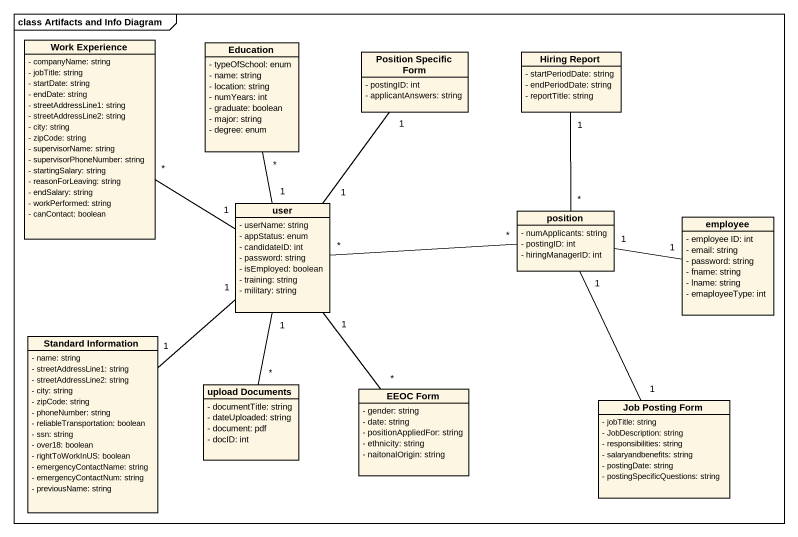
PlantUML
@startuml
mainframe class Artifacts and Info Diagram
hide circle
hide empty members
skinparam classAttributeIconSize 0
class "Work Experience" as Work_Experience {
  - companyName: string
  - jobTitle: string
  - startDate: string
  - endDate: string
  - streetAddressLine1: string
  - streetAddressLine2: string
  - city: string
  - zipCode: string
  - supervisorName: string
  - supervisorPhoneNumber: string
  - startingSalary: string
  - reasonForLeaving: string
  - endSalary: string
  - workPerformed: string
  - canContact: boolean
}
class Education {
  - typeOfSchool: enum
  - name: string
  - location: string
  - numYears: int
  - graduate: boolean
  - major: string
  - degree: enum
}
class "Position Specific Form" as Position_Specific_Form {
  - postingID: int
  - applicantAnswers: string
}
class "Hiring Report" as Hiring_Report {
  - startPeriodDate: string
  - endPeriodDate: string
  - reportTitle: string
}
class user {
  - userName: string
  - appStatus: enum
  - candidateID: int
  - password: string
  - isEmployed: boolean
  - training: string
  - military: string
}
class position {
  - numApplicants: string
  - postingID: int
  - hiringManagerID: int
}
class employee {
  - employee ID: int
  - email: string
  - password: string
  - fname: string
  - lname: string
  - emaployeeType: int
}
class "Standard Information" as Standard_Information {
  - name: string
  - streetAddressLine1: string
  - streetAddressLine2: string
  - city: string
  - zipCode: string
  - phoneNumber: string
  - reliableTransportation: boolean
  - ssn: string
  - over18: boolean
  - rightToWorkInUS: boolean
  - emergencyContactName: string
  - emergencyContactNum: string
  - previousName: string
}
class "upload Documents" as upload_Documents {
  - documentTitle: string
  - dateUploaded: string
  - document: pdf
  - docID: int
}
class "EEOC Form" as EEOC_Form {
  - gender: string
  - date: string
  - positionAppliedFor: string
  - ethnicity: string
  - naitonalOrigin: string
}
class "Job Posting Form" as Job_Posting_Form {
  - jobTitle: string
  - JobDescription: string
  - responsibilities: string
  - salaryandbenefits: string
  - postingDate: string
  - postingSpecificQuestions: string
}
user "1" -up- "*" Work_Experience
user "1" -up- "*" Education
user "1" -up- "1" Position_Specific_Form
user "*" -right- "*" position
user "1" -- "1" Standard_Information
user "1" -- "*" upload_Documents
user "1" -- "*" EEOC_Form
position "*" -up- "1" Hiring_Report
position "1" -right- "1" employee
position "1" -- "1" Job_Posting_Form
@enduml
